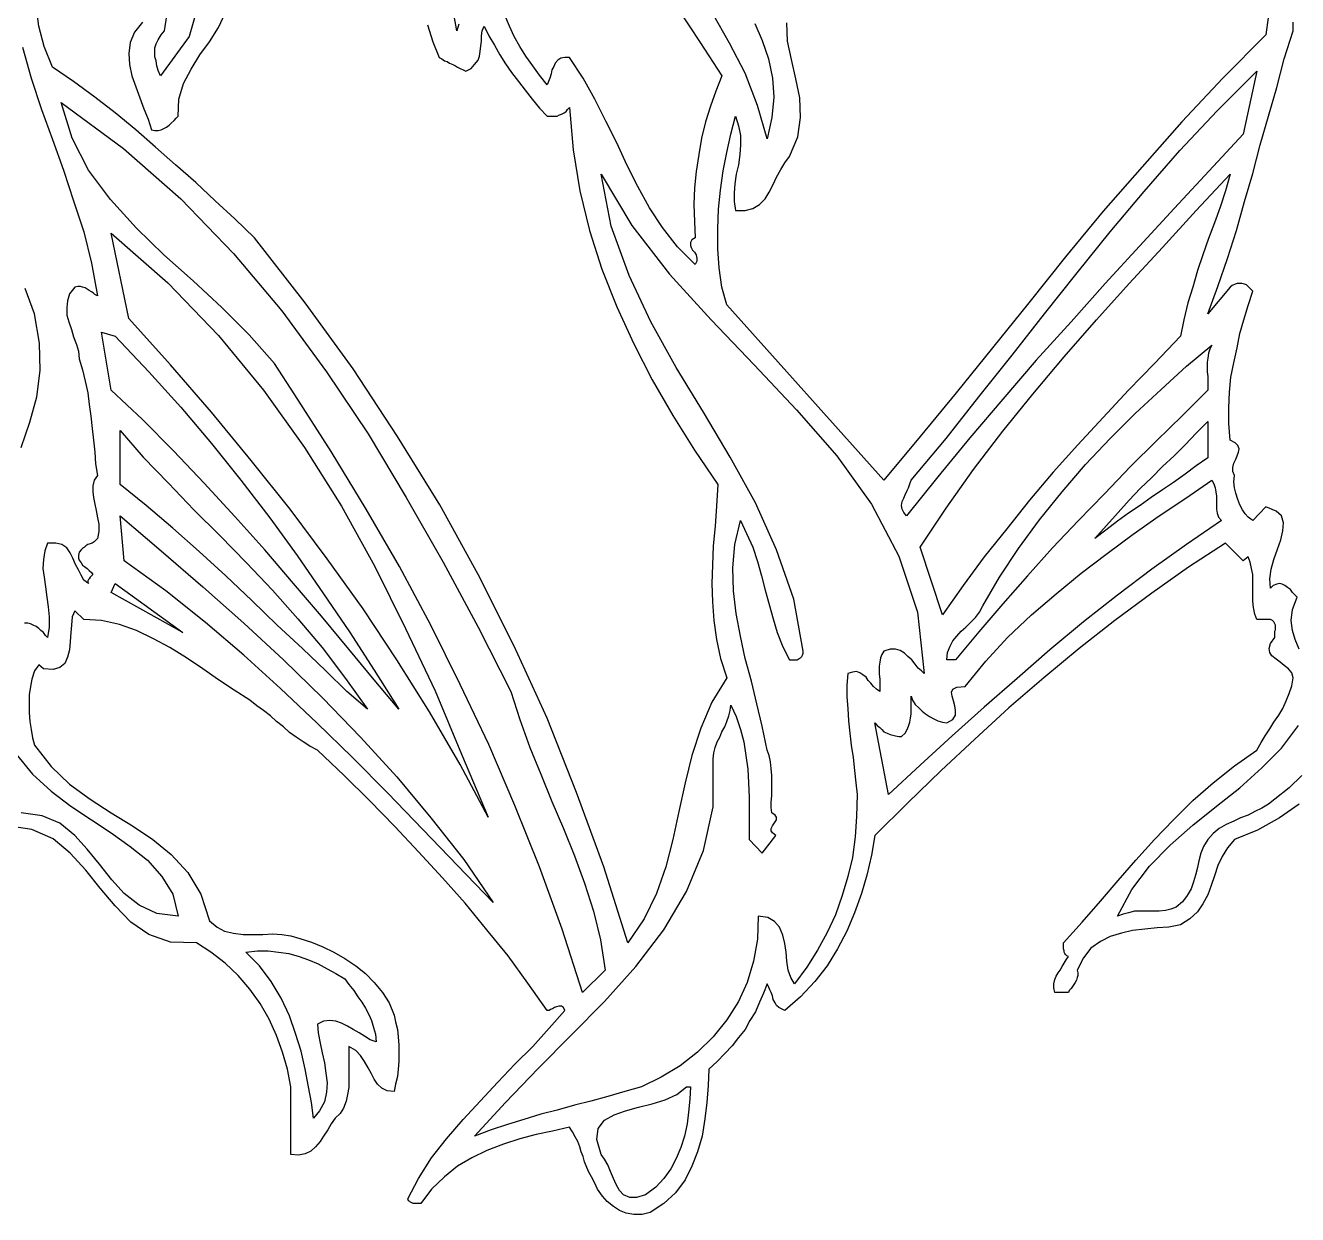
# Model space of a CAD drawing. Extents: x 0.03 to 7.04, y 0.02 to 9.17.
# Drawn here: x 2.625 to 4.486, y 0.023 to 1.764 of the extents above; entities that cross this region are included whole.
import ezdxf

# ---------------------------------------------------------------- set-up
doc = ezdxf.new("R2010")
doc.units = 0
doc.layers.add('1', color=7, linetype='Continuous')

msp = doc.modelspace()

# ---------------------------------------------------------------- linework, layer by layer
msp.add_lwpolyline([(4.489, 0.624), (4.46, 0.604), (4.428, 0.586), (4.394, 0.572), (4.384, 0.56), (4.376, 0.547), (4.37, 0.534), (4.365, 0.519), (4.36, 0.505), (4.355, 0.491), (4.348, 0.478), (4.34, 0.466), (4.329, 0.456), (4.315, 0.447), (4.298, 0.444), (4.281, 0.443), (4.263, 0.441), (4.245, 0.439), (4.229, 0.435), (4.212, 0.43), (4.198, 0.423), (4.184, 0.413), (4.173, 0.399), (4.164, 0.381), (4.165, 0.377), (4.165, 0.373), (4.164, 0.37), (4.163, 0.366), (4.161, 0.363), (4.159, 0.36), (4.157, 0.357), (4.155, 0.354), (4.152, 0.351), (4.151, 0.348), (4.131, 0.348), (4.13, 0.355), (4.13, 0.361), (4.131, 0.367), (4.133, 0.372), (4.136, 0.377), (4.139, 0.381), (4.142, 0.386), (4.145, 0.391), (4.148, 0.396), (4.151, 0.401), (4.149, 0.402), (4.147, 0.404), (4.146, 0.405), (4.145, 0.407), (4.145, 0.409), (4.144, 0.412), (4.144, 0.415), (4.144, 0.418), (4.144, 0.421), (4.171, 0.451), (4.198, 0.482), (4.224, 0.512), (4.25, 0.542), (4.277, 0.572), (4.305, 0.601), (4.333, 0.629), (4.363, 0.655), (4.394, 0.68), (4.427, 0.703), (4.433, 0.714), (4.439, 0.724), (4.446, 0.734), (4.452, 0.744), (4.459, 0.754), (4.465, 0.764), (4.47, 0.775), (4.474, 0.786), (4.478, 0.797), (4.48, 0.809), (4.478, 0.816), (4.473, 0.822), (4.467, 0.827), (4.461, 0.832), (4.455, 0.836), (4.449, 0.841), (4.446, 0.846), (4.445, 0.852), (4.447, 0.859), (4.453, 0.868), (4.453, 0.871), (4.453, 0.874), (4.453, 0.877), (4.454, 0.879), (4.454, 0.883), (4.454, 0.886), (4.453, 0.888), (4.452, 0.891), (4.45, 0.893), (4.447, 0.894), (4.427, 0.894), (4.424, 0.902), (4.422, 0.912), (4.421, 0.921), (4.421, 0.93), (4.421, 0.94), (4.421, 0.95), (4.421, 0.96), (4.419, 0.969), (4.417, 0.978), (4.414, 0.986), (4.407, 0.98), (4.381, 1.006), (4.327, 0.971), (4.273, 0.933), (4.219, 0.893), (4.167, 0.852), (4.115, 0.809), (4.064, 0.765), (4.014, 0.719), (3.965, 0.673), (3.916, 0.626), (3.868, 0.578), (3.863, 0.549), (3.856, 0.52), (3.848, 0.493), (3.838, 0.465), (3.827, 0.438), (3.813, 0.412), (3.798, 0.387), (3.78, 0.364), (3.759, 0.342), (3.736, 0.322), (3.731, 0.324), (3.727, 0.326), (3.724, 0.329), (3.722, 0.333), (3.719, 0.338), (3.718, 0.343), (3.716, 0.348), (3.714, 0.352), (3.712, 0.357), (3.71, 0.361), (3.705, 0.347), (3.699, 0.334), (3.693, 0.32), (3.685, 0.307), (3.678, 0.294), (3.668, 0.282), (3.659, 0.27), (3.648, 0.259), (3.637, 0.247), (3.625, 0.236), (3.624, 0.212), (3.622, 0.187), (3.619, 0.163), (3.615, 0.138), (3.608, 0.115), (3.6, 0.094), (3.59, 0.074), (3.576, 0.055), (3.559, 0.039), (3.539, 0.026), (3.527, 0.023), (3.515, 0.023), (3.504, 0.025), (3.494, 0.029), (3.485, 0.035), (3.476, 0.042), (3.469, 0.05), (3.462, 0.06), (3.458, 0.069), (3.453, 0.078), (3.449, 0.085), (3.446, 0.092), (3.443, 0.1), (3.441, 0.108), (3.438, 0.115), (3.436, 0.122), (3.433, 0.13), (3.429, 0.137), (3.425, 0.144), (3.421, 0.151), (3.396, 0.145), (3.372, 0.14), (3.348, 0.134), (3.324, 0.126), (3.3, 0.117), (3.278, 0.106), (3.257, 0.094), (3.238, 0.078), (3.219, 0.06), (3.203, 0.039), (3.201, 0.039), (3.198, 0.039), (3.195, 0.039), (3.192, 0.039), (3.19, 0.04), (3.188, 0.041), (3.187, 0.042), (3.185, 0.043), (3.184, 0.046), (3.2, 0.076), (3.219, 0.106), (3.241, 0.134), (3.265, 0.162), (3.29, 0.189), (3.316, 0.217), (3.341, 0.243), (3.367, 0.269), (3.391, 0.296), (3.414, 0.322), (3.412, 0.326), (3.409, 0.328), (3.407, 0.328), (3.405, 0.328), (3.402, 0.327), (3.399, 0.326), (3.396, 0.324), (3.393, 0.323), (3.391, 0.322), (3.388, 0.322), (3.36, 0.362), (3.331, 0.402), (3.3, 0.44), (3.268, 0.479), (3.235, 0.516), (3.2, 0.554), (3.165, 0.591), (3.128, 0.629), (3.091, 0.666), (3.052, 0.703), (3.041, 0.709), (3.031, 0.715), (3.021, 0.722), (3.011, 0.729), (3.002, 0.737), (2.992, 0.745), (2.983, 0.753), (2.973, 0.761), (2.963, 0.768), (2.953, 0.776), (2.93, 0.791), (2.907, 0.806), (2.884, 0.822), (2.86, 0.838), (2.836, 0.853), (2.812, 0.866), (2.787, 0.878), (2.762, 0.887), (2.736, 0.893), (2.71, 0.894), (2.697, 0.907), (2.693, 0.898), (2.692, 0.886), (2.691, 0.875), (2.69, 0.862), (2.689, 0.85), (2.686, 0.839), (2.682, 0.83), (2.675, 0.824), (2.665, 0.821), (2.651, 0.822), (2.644, 0.828), (2.638, 0.819), (2.634, 0.807), (2.632, 0.796), (2.63, 0.784), (2.63, 0.771), (2.63, 0.758), (2.631, 0.745), (2.633, 0.733), (2.635, 0.721), (2.638, 0.71), (2.662, 0.679), (2.689, 0.653), (2.719, 0.631), (2.75, 0.611), (2.781, 0.592), (2.811, 0.572), (2.838, 0.55), (2.862, 0.524), (2.881, 0.492), (2.894, 0.453), (2.905, 0.444), (2.916, 0.438), (2.929, 0.435), (2.943, 0.433), (2.957, 0.433), (2.972, 0.433), (2.986, 0.434), (3, 0.433), (3.013, 0.431), (3.026, 0.427), (3.043, 0.422), (3.06, 0.415), (3.076, 0.407), (3.092, 0.398), (3.108, 0.387), (3.122, 0.376), (3.135, 0.363), (3.147, 0.348), (3.157, 0.333), (3.164, 0.315), (3.166, 0.305), (3.169, 0.294), (3.17, 0.283), (3.171, 0.271), (3.171, 0.259), (3.171, 0.247), (3.17, 0.236), (3.169, 0.225), (3.166, 0.214), (3.164, 0.203), (3.154, 0.204), (3.146, 0.208), (3.14, 0.214), (3.135, 0.221), (3.131, 0.229), (3.126, 0.238), (3.121, 0.247), (3.115, 0.256), (3.108, 0.263), (3.098, 0.269), (3.098, 0.261), (3.098, 0.252), (3.098, 0.242), (3.098, 0.231), (3.098, 0.22), (3.098, 0.209), (3.096, 0.199), (3.094, 0.189), (3.09, 0.179), (3.085, 0.171), (3.078, 0.164), (3.072, 0.156), (3.067, 0.147), (3.061, 0.138), (3.056, 0.13), (3.049, 0.122), (3.042, 0.116), (3.034, 0.112), (3.024, 0.11), (3.013, 0.111), (3.013, 0.119), (3.013, 0.128), (3.013, 0.137), (3.013, 0.147), (3.013, 0.157), (3.013, 0.168), (3.013, 0.179), (3.013, 0.189), (3.013, 0.2), (3.013, 0.21), (3.008, 0.236), (3.001, 0.261), (2.992, 0.285), (2.981, 0.309), (2.968, 0.332), (2.953, 0.353), (2.936, 0.373), (2.917, 0.391), (2.896, 0.407), (2.875, 0.421), (2.837, 0.422), (2.805, 0.433), (2.779, 0.451), (2.756, 0.475), (2.734, 0.501), (2.713, 0.527), (2.69, 0.552), (2.665, 0.573), (2.634, 0.587), (2.598, 0.592)])
at = {"layer": '1'}
for points in [[(3.213, 1.765), (3.221, 1.74), (3.23, 1.717), (3.234, 1.715), (3.238, 1.712), (3.242, 1.711), (3.245, 1.709), (3.25, 1.707), (3.254, 1.705), (3.257, 1.703), (3.261, 1.701), (3.265, 1.699), (3.269, 1.697), (3.277, 1.701), (3.282, 1.707), (3.287, 1.713), (3.289, 1.719), (3.29, 1.726), (3.291, 1.734), (3.292, 1.741), (3.292, 1.749), (3.293, 1.756), (3.296, 1.763), (3.303, 1.749), (3.311, 1.735), (3.319, 1.721), (3.327, 1.708), (3.336, 1.695), (3.346, 1.682), (3.356, 1.669), (3.366, 1.656), (3.377, 1.643), (3.388, 1.631), (3.392, 1.631), (3.395, 1.631), (3.399, 1.631), (3.403, 1.631), (3.406, 1.633), (3.409, 1.634), (3.413, 1.636), (3.416, 1.638), (3.418, 1.641), (3.421, 1.644), (3.426, 1.582), (3.436, 1.522), (3.45, 1.464), (3.468, 1.407), (3.49, 1.352), (3.515, 1.298), (3.542, 1.245), (3.572, 1.193), (3.604, 1.142), (3.638, 1.092), (3.636, 1.06), (3.634, 1.031), (3.631, 1.002), (3.63, 0.974), (3.629, 0.947), (3.63, 0.92), (3.632, 0.893), (3.636, 0.865), (3.642, 0.837), (3.651, 0.809), (3.629, 0.773), (3.613, 0.735), (3.6, 0.695), (3.59, 0.655), (3.581, 0.613), (3.572, 0.572), (3.562, 0.532), (3.548, 0.493), (3.53, 0.456), (3.506, 0.421), (3.471, 0.532), (3.431, 0.641), (3.388, 0.75), (3.34, 0.855), (3.287, 0.96), (3.231, 1.062), (3.169, 1.162), (3.104, 1.261), (3.034, 1.358), (2.96, 1.453), (2.931, 1.481), (2.902, 1.507), (2.874, 1.534), (2.844, 1.56), (2.815, 1.586), (2.786, 1.611), (2.756, 1.636), (2.726, 1.659), (2.695, 1.682), (2.664, 1.703), (2.652, 1.733), (2.644, 1.763), (2.64, 1.793)], [(2.88, 1.803), (2.864, 1.748), (2.822, 1.69), (2.819, 1.698), (2.817, 1.705), (2.816, 1.712), (2.814, 1.718), (2.814, 1.725), (2.814, 1.731), (2.816, 1.737), (2.819, 1.743), (2.823, 1.75), (2.828, 1.756), (2.835, 1.8)], [(3.259, 1.766), (3.256, 1.756), (3.247, 1.806)], [(3.58, 1.788), (3.612, 1.739), (3.644, 1.69), (3.635, 1.668), (3.627, 1.646), (3.62, 1.623), (3.614, 1.599), (3.61, 1.575), (3.606, 1.55), (3.604, 1.526), (3.603, 1.502), (3.604, 1.477), (3.605, 1.453), (3.6, 1.45), (3.598, 1.446), (3.598, 1.442), (3.599, 1.439), (3.601, 1.435), (3.604, 1.432), (3.606, 1.428), (3.607, 1.423), (3.607, 1.419), (3.605, 1.414), (3.579, 1.44), (3.557, 1.468), (3.538, 1.497), (3.521, 1.528), (3.505, 1.56), (3.49, 1.592), (3.474, 1.624), (3.458, 1.656), (3.441, 1.687), (3.421, 1.717), (3.414, 1.717), (3.408, 1.716), (3.404, 1.713), (3.4, 1.709), (3.398, 1.704), (3.395, 1.699), (3.394, 1.693), (3.392, 1.687), (3.39, 1.682), (3.388, 1.677), (3.377, 1.691), (3.367, 1.705), (3.357, 1.719), (3.348, 1.733), (3.34, 1.748), (3.333, 1.763), (3.326, 1.779)], [(2.796, 1.769), (2.784, 1.754), (2.778, 1.739), (2.776, 1.723), (2.777, 1.707), (2.78, 1.69), (2.786, 1.674), (2.792, 1.658), (2.798, 1.642), (2.804, 1.627), (2.809, 1.611), (2.814, 1.61), (2.819, 1.61), (2.823, 1.611), (2.827, 1.613), (2.831, 1.615), (2.835, 1.618), (2.838, 1.621), (2.842, 1.625), (2.845, 1.628), (2.848, 1.631), (2.849, 1.656), (2.856, 1.679), (2.867, 1.7), (2.88, 1.721), (2.894, 1.74), (2.907, 1.761), (2.917, 1.782)], [(3.692, 1.767), (3.703, 1.742), (3.712, 1.715), (3.718, 1.687), (3.72, 1.659), (3.717, 1.629), (3.71, 1.598), (3.696, 1.647), (3.678, 1.694), (3.655, 1.738), (3.63, 1.782)], [(4.444, 1.779), (4.44, 1.75), (4.377, 1.687), (4.317, 1.623), (4.259, 1.557), (4.202, 1.492), (4.147, 1.425), (4.093, 1.358), (4.04, 1.292), (3.987, 1.226), (3.934, 1.162), (3.881, 1.098), (3.651, 1.355), (3.644, 1.381), (3.64, 1.409), (3.638, 1.437), (3.638, 1.466), (3.639, 1.495), (3.642, 1.523), (3.646, 1.551), (3.651, 1.578), (3.657, 1.605), (3.664, 1.631), (3.668, 1.617), (3.671, 1.603), (3.671, 1.589), (3.67, 1.575), (3.668, 1.56), (3.665, 1.546), (3.663, 1.532), (3.662, 1.519), (3.662, 1.506), (3.664, 1.493), (3.678, 1.493), (3.689, 1.496), (3.699, 1.502), (3.707, 1.51), (3.713, 1.52), (3.719, 1.531), (3.724, 1.542), (3.73, 1.553), (3.736, 1.563), (3.743, 1.572), (3.755, 1.601), (3.759, 1.629), (3.758, 1.658), (3.752, 1.686), (3.746, 1.714), (3.74, 1.741), (3.739, 1.768)], [(4.489, 0.851), (4.483, 0.865), (4.479, 0.878), (4.477, 0.893), (4.479, 0.909), (4.486, 0.927), (4.483, 0.93), (4.479, 0.934), (4.476, 0.938), (4.472, 0.941), (4.468, 0.944), (4.464, 0.946), (4.46, 0.947), (4.456, 0.946), (4.451, 0.944), (4.447, 0.94), (4.446, 0.954), (4.448, 0.968), (4.452, 0.982), (4.457, 0.997), (4.462, 1.011), (4.465, 1.024), (4.466, 1.036), (4.463, 1.046), (4.455, 1.053), (4.44, 1.059), (4.421, 1.039), (4.418, 1.041), (4.414, 1.044), (4.41, 1.049), (4.406, 1.055), (4.402, 1.062), (4.399, 1.07), (4.396, 1.079), (4.394, 1.087), (4.393, 1.096), (4.394, 1.105), (4.392, 1.111), (4.392, 1.117), (4.393, 1.123), (4.396, 1.129), (4.398, 1.134), (4.4, 1.139), (4.401, 1.144), (4.399, 1.149), (4.395, 1.153), (4.388, 1.157), (4.386, 1.181), (4.386, 1.204), (4.387, 1.227), (4.389, 1.249), (4.393, 1.27), (4.398, 1.292), (4.402, 1.313), (4.408, 1.333), (4.414, 1.354), (4.421, 1.375), (4.418, 1.378), (4.415, 1.381), (4.412, 1.384), (4.409, 1.385), (4.405, 1.386), (4.402, 1.386), (4.398, 1.386), (4.395, 1.385), (4.391, 1.383), (4.388, 1.381), (4.355, 1.342), (4.37, 1.382), (4.384, 1.423), (4.397, 1.464), (4.409, 1.506), (4.421, 1.547), (4.432, 1.589), (4.444, 1.631), (4.456, 1.673), (4.467, 1.715), (4.48, 1.756), (4.48, 1.769)], [(2.62, 1.732), (2.633, 1.687), (2.648, 1.641), (2.664, 1.597), (2.68, 1.552), (2.695, 1.507), (2.71, 1.462), (2.721, 1.416), (2.73, 1.368), (2.726, 1.37), (2.724, 1.372), (2.721, 1.374), (2.718, 1.376), (2.715, 1.378), (2.712, 1.38), (2.708, 1.381), (2.705, 1.382), (2.701, 1.382), (2.697, 1.381), (2.689, 1.371), (2.686, 1.361), (2.685, 1.351), (2.685, 1.34), (2.688, 1.33), (2.692, 1.319), (2.695, 1.308), (2.699, 1.297), (2.702, 1.287), (2.703, 1.276), (2.708, 1.26), (2.712, 1.243), (2.716, 1.226), (2.718, 1.209), (2.72, 1.192), (2.722, 1.174), (2.724, 1.157), (2.726, 1.139), (2.727, 1.122), (2.73, 1.105), (2.725, 1.098), (2.723, 1.09), (2.723, 1.081), (2.724, 1.073), (2.726, 1.063), (2.728, 1.054), (2.73, 1.043), (2.732, 1.034), (2.732, 1.023), (2.73, 1.013), (2.727, 1.01), (2.725, 1.008), (2.722, 1.006), (2.719, 1.005), (2.716, 1.004), (2.713, 1.002), (2.711, 1), (2.708, 0.998), (2.706, 0.996), (2.703, 0.993), (2.702, 0.988), (2.702, 0.984), (2.703, 0.981), (2.706, 0.977), (2.708, 0.974), (2.711, 0.972), (2.715, 0.969), (2.718, 0.966), (2.721, 0.963), (2.723, 0.96), (2.722, 0.959), (2.72, 0.957), (2.719, 0.956), (2.718, 0.954), (2.717, 0.953), (2.716, 0.951), (2.716, 0.949), (2.717, 0.947), (2.71, 0.952), (2.706, 0.959), (2.702, 0.967), (2.698, 0.975), (2.694, 0.984), (2.69, 0.992), (2.685, 0.999), (2.678, 1.004), (2.669, 1.006), (2.657, 1.006), (2.653, 0.995), (2.651, 0.982), (2.65, 0.969), (2.652, 0.956), (2.654, 0.942), (2.656, 0.927), (2.658, 0.913), (2.659, 0.898), (2.659, 0.883), (2.657, 0.868), (2.654, 0.871), (2.651, 0.875), (2.647, 0.878), (2.644, 0.881), (2.64, 0.884), (2.636, 0.886), (2.632, 0.888), (2.628, 0.889), (2.623, 0.889)], [(4.407, 1.605), (4.357, 1.551), (4.306, 1.496), (4.255, 1.441), (4.205, 1.386), (4.155, 1.33), (4.104, 1.274), (4.055, 1.217), (4.007, 1.16), (3.96, 1.103), (3.914, 1.046), (3.91, 1.051), (3.908, 1.056), (3.907, 1.061), (3.908, 1.067), (3.91, 1.072), (3.912, 1.077), (3.915, 1.083), (3.917, 1.087), (3.919, 1.093), (3.921, 1.098), (3.972, 1.159), (4.02, 1.22), (4.069, 1.281), (4.116, 1.342), (4.164, 1.402), (4.212, 1.462), (4.262, 1.521), (4.314, 1.581), (4.369, 1.639), (4.427, 1.697), (4.407, 1.605)], [(3.335, 0.789), (3.348, 0.748), (3.363, 0.707), (3.379, 0.668), (3.395, 0.628), (3.412, 0.588), (3.428, 0.548), (3.443, 0.508), (3.456, 0.467), (3.466, 0.425), (3.473, 0.381), (3.44, 0.348), (3.41, 0.441), (3.377, 0.532), (3.341, 0.622), (3.303, 0.711), (3.261, 0.799), (3.218, 0.886), (3.172, 0.972), (3.123, 1.056), (3.072, 1.14), (3.019, 1.223), (2.989, 1.269), (2.952, 1.311), (2.912, 1.351), (2.87, 1.39), (2.827, 1.428), (2.787, 1.467), (2.749, 1.509), (2.717, 1.552), (2.693, 1.599), (2.677, 1.651), (2.768, 1.584), (2.852, 1.51), (2.929, 1.43), (3, 1.346), (3.065, 1.257), (3.126, 1.166), (3.182, 1.073), (3.236, 0.978), (3.287, 0.883), (3.335, 0.789)], [(3.94, 0.815), (3.936, 0.819), (3.931, 0.823), (3.927, 0.829), (3.922, 0.835), (3.916, 0.84), (3.911, 0.845), (3.905, 0.849), (3.898, 0.851), (3.89, 0.851), (3.881, 0.848), (3.878, 0.843), (3.876, 0.838), (3.875, 0.832), (3.874, 0.826), (3.874, 0.82), (3.874, 0.814), (3.875, 0.807), (3.875, 0.801), (3.875, 0.795), (3.875, 0.789), (3.87, 0.792), (3.866, 0.796), (3.862, 0.801), (3.858, 0.805), (3.855, 0.81), (3.85, 0.813), (3.846, 0.816), (3.841, 0.818), (3.835, 0.817), (3.828, 0.815), (3.827, 0.798), (3.827, 0.781), (3.828, 0.764), (3.829, 0.746), (3.831, 0.728), (3.833, 0.71), (3.836, 0.692), (3.838, 0.673), (3.84, 0.655), (3.842, 0.638), (3.841, 0.606), (3.839, 0.576), (3.835, 0.546), (3.828, 0.518), (3.82, 0.49), (3.81, 0.462), (3.798, 0.436), (3.784, 0.41), (3.768, 0.385), (3.75, 0.361), (3.745, 0.37), (3.741, 0.381), (3.739, 0.394), (3.738, 0.407), (3.736, 0.42), (3.733, 0.432), (3.728, 0.444), (3.721, 0.452), (3.711, 0.458), (3.697, 0.46), (3.696, 0.426), (3.69, 0.394), (3.681, 0.363), (3.668, 0.335), (3.651, 0.308), (3.631, 0.283), (3.608, 0.261), (3.583, 0.241), (3.555, 0.224), (3.526, 0.21), (3.502, 0.203), (3.477, 0.196), (3.452, 0.189), (3.428, 0.183), (3.403, 0.176), (3.379, 0.17), (3.354, 0.162), (3.33, 0.155), (3.306, 0.147), (3.282, 0.138), (3.327, 0.187), (3.375, 0.237), (3.424, 0.286), (3.472, 0.335), (3.518, 0.386), (3.559, 0.44), (3.592, 0.496), (3.617, 0.556), (3.631, 0.62), (3.631, 0.69), (3.632, 0.699), (3.634, 0.707), (3.637, 0.715), (3.641, 0.722), (3.644, 0.73), (3.648, 0.737), (3.651, 0.745), (3.654, 0.753), (3.656, 0.761), (3.657, 0.769), (3.665, 0.752), (3.671, 0.733), (3.676, 0.715), (3.679, 0.695), (3.682, 0.675), (3.683, 0.655), (3.684, 0.634), (3.684, 0.614), (3.684, 0.593), (3.684, 0.572), (3.703, 0.552), (3.723, 0.578), (3.718, 0.582), (3.716, 0.585), (3.716, 0.588), (3.718, 0.592), (3.72, 0.595), (3.722, 0.598), (3.724, 0.601), (3.724, 0.605), (3.722, 0.608), (3.717, 0.611), (3.716, 0.619), (3.716, 0.627), (3.717, 0.636), (3.717, 0.646), (3.717, 0.656), (3.717, 0.666), (3.716, 0.676), (3.715, 0.686), (3.713, 0.695), (3.71, 0.703), (3.703, 0.738), (3.695, 0.771), (3.687, 0.804), (3.678, 0.837), (3.671, 0.87), (3.665, 0.903), (3.661, 0.936), (3.66, 0.97), (3.663, 1.004), (3.671, 1.039), (3.68, 1.02), (3.689, 1), (3.696, 0.979), (3.702, 0.958), (3.707, 0.937), (3.713, 0.916), (3.719, 0.895), (3.725, 0.875), (3.733, 0.854), (3.743, 0.835), (3.746, 0.835), (3.749, 0.835), (3.752, 0.835), (3.754, 0.835), (3.757, 0.837), (3.759, 0.838), (3.761, 0.84), (3.762, 0.842), (3.763, 0.845), (3.763, 0.848), (3.749, 0.924), (3.724, 0.996), (3.693, 1.065), (3.656, 1.132), (3.617, 1.198), (3.577, 1.263), (3.54, 1.33), (3.508, 1.398), (3.482, 1.47), (3.467, 1.546), (3.512, 1.471), (3.567, 1.4), (3.628, 1.333), (3.691, 1.267), (3.753, 1.201), (3.812, 1.134), (3.863, 1.063), (3.903, 0.987), (3.93, 0.905), (3.94, 0.815)], [(4.315, 1.309), (4.277, 1.269), (4.239, 1.23), (4.202, 1.19), (4.165, 1.15), (4.129, 1.11), (4.094, 1.069), (4.061, 1.027), (4.028, 0.986), (3.997, 0.944), (3.967, 0.901), (3.934, 1), (3.972, 1.057), (4.012, 1.114), (4.055, 1.17), (4.099, 1.224), (4.145, 1.279), (4.192, 1.333), (4.24, 1.386), (4.289, 1.439), (4.338, 1.493), (4.388, 1.546), (4.381, 1.522), (4.373, 1.498), (4.365, 1.475), (4.356, 1.452), (4.348, 1.428), (4.34, 1.405), (4.333, 1.381), (4.326, 1.358), (4.32, 1.333), (4.315, 1.309)], [(3.302, 0.605), (3.261, 0.682), (3.216, 0.759), (3.168, 0.835), (3.119, 0.91), (3.066, 0.983), (3.012, 1.056), (2.955, 1.127), (2.897, 1.198), (2.837, 1.267), (2.776, 1.335), (2.75, 1.46), (2.833, 1.387), (2.907, 1.31), (2.973, 1.23), (3.033, 1.146), (3.087, 1.06), (3.136, 0.972), (3.181, 0.881), (3.224, 0.79), (3.263, 0.697), (3.302, 0.605)], [(2.618, 1.146), (2.631, 1.183), (2.641, 1.22), (2.646, 1.259), (2.645, 1.299), (2.638, 1.342), (2.624, 1.379)], [(2.756, 1.309), (2.805, 1.257), (2.852, 1.205), (2.897, 1.152), (2.94, 1.098), (2.982, 1.043), (3.022, 0.988), (3.061, 0.932), (3.099, 0.876), (3.135, 0.82), (3.171, 0.763), (3.135, 0.806), (3.098, 0.851), (3.058, 0.899), (3.017, 0.947), (2.975, 0.996), (2.931, 1.045), (2.886, 1.094), (2.841, 1.141), (2.796, 1.187), (2.75, 1.23), (2.736, 1.315), (2.756, 1.309)], [(4.355, 1.23), (4.318, 1.193), (4.28, 1.156), (4.242, 1.118), (4.204, 1.078), (4.166, 1.039), (4.128, 0.999), (4.091, 0.958), (4.055, 0.917), (4.02, 0.876), (3.986, 0.835), (3.973, 0.835), (3.974, 0.846), (3.978, 0.855), (3.982, 0.863), (3.988, 0.87), (3.994, 0.877), (4.001, 0.883), (4.008, 0.89), (4.015, 0.897), (4.021, 0.905), (4.026, 0.914), (4.05, 0.956), (4.078, 0.998), (4.109, 1.04), (4.142, 1.081), (4.176, 1.121), (4.212, 1.159), (4.249, 1.196), (4.287, 1.231), (4.324, 1.265), (4.361, 1.296), (4.358, 1.29), (4.356, 1.284), (4.355, 1.277), (4.354, 1.271), (4.354, 1.264), (4.354, 1.257), (4.355, 1.25), (4.355, 1.243), (4.355, 1.236), (4.355, 1.23)], [(4.355, 1.131), (4.338, 1.119), (4.322, 1.107), (4.305, 1.095), (4.289, 1.084), (4.272, 1.073), (4.256, 1.061), (4.239, 1.05), (4.223, 1.038), (4.206, 1.025), (4.19, 1.013), (4.207, 1.032), (4.224, 1.051), (4.24, 1.069), (4.256, 1.086), (4.273, 1.102), (4.289, 1.118), (4.306, 1.134), (4.322, 1.15), (4.338, 1.167), (4.355, 1.184), (4.355, 1.131)], [(3.125, 0.763), (3.095, 0.789), (3.064, 0.819), (3.03, 0.852), (2.993, 0.886), (2.956, 0.922), (2.918, 0.958), (2.879, 0.994), (2.84, 1.028), (2.801, 1.061), (2.763, 1.092), (2.763, 1.171), (2.797, 1.132), (2.834, 1.094), (2.871, 1.055), (2.909, 1.017), (2.948, 0.977), (2.986, 0.937), (3.023, 0.895), (3.059, 0.853), (3.093, 0.808), (3.125, 0.763)], [(4.375, 1.039), (4.324, 1.004), (4.273, 0.968), (4.223, 0.93), (4.173, 0.891), (4.124, 0.85), (4.076, 0.808), (4.028, 0.766), (3.981, 0.724), (3.934, 0.681), (3.888, 0.638), (3.868, 0.743), (3.871, 0.739), (3.875, 0.736), (3.878, 0.733), (3.881, 0.73), (3.886, 0.728), (3.89, 0.726), (3.894, 0.725), (3.898, 0.724), (3.903, 0.723), (3.907, 0.723), (3.912, 0.728), (3.915, 0.733), (3.917, 0.738), (3.919, 0.744), (3.92, 0.75), (3.921, 0.756), (3.921, 0.763), (3.921, 0.77), (3.921, 0.776), (3.921, 0.782), (3.923, 0.776), (3.927, 0.77), (3.932, 0.765), (3.937, 0.76), (3.942, 0.756), (3.948, 0.752), (3.954, 0.749), (3.96, 0.746), (3.967, 0.744), (3.973, 0.743), (3.982, 0.748), (3.986, 0.754), (3.986, 0.761), (3.985, 0.768), (3.983, 0.775), (3.981, 0.782), (3.98, 0.788), (3.982, 0.792), (3.988, 0.795), (4, 0.796), (4.03, 0.833), (4.062, 0.868), (4.097, 0.901), (4.133, 0.932), (4.17, 0.962), (4.208, 0.991), (4.246, 1.019), (4.284, 1.046), (4.323, 1.072), (4.361, 1.098), (4.364, 1.093), (4.366, 1.087), (4.367, 1.081), (4.368, 1.075), (4.368, 1.069), (4.368, 1.062), (4.368, 1.056), (4.369, 1.05), (4.371, 1.044), (4.375, 1.039)], [(3.309, 0.48), (3.257, 0.534), (3.206, 0.587), (3.155, 0.64), (3.103, 0.692), (3.051, 0.743), (2.998, 0.793), (2.944, 0.842), (2.888, 0.89), (2.83, 0.936), (2.769, 0.98), (2.763, 1.046), (2.823, 0.995), (2.884, 0.942), (2.944, 0.889), (3.002, 0.835), (3.06, 0.779), (3.115, 0.722), (3.168, 0.664), (3.218, 0.604), (3.266, 0.543), (3.309, 0.48)], [(2.75, 0.934), (2.756, 0.947), (2.855, 0.875), (2.75, 0.934)], [(4.493, 0.666), (4.474, 0.648), (4.453, 0.631), (4.444, 0.624), (4.434, 0.618), (4.424, 0.613), (4.414, 0.608), (4.403, 0.604), (4.393, 0.599), (4.382, 0.594), (4.372, 0.588), (4.363, 0.581), (4.355, 0.572), (4.349, 0.562), (4.345, 0.552), (4.342, 0.541), (4.34, 0.531), (4.337, 0.52), (4.334, 0.51), (4.331, 0.5), (4.325, 0.49), (4.318, 0.481), (4.309, 0.473), (4.301, 0.47), (4.293, 0.468), (4.284, 0.467), (4.275, 0.467), (4.266, 0.467), (4.257, 0.467), (4.248, 0.467), (4.239, 0.465), (4.231, 0.463), (4.223, 0.46), (4.244, 0.499), (4.27, 0.533), (4.3, 0.564), (4.333, 0.593), (4.368, 0.621), (4.402, 0.648), (4.434, 0.677), (4.463, 0.706), (4.488, 0.739)], [(2.611, 0.697), (2.635, 0.668), (2.662, 0.643), (2.691, 0.621), (2.721, 0.601), (2.75, 0.582), (2.778, 0.562), (2.803, 0.542), (2.824, 0.518), (2.84, 0.492), (2.848, 0.46), (2.817, 0.464), (2.791, 0.476), (2.769, 0.493), (2.751, 0.513), (2.733, 0.536), (2.715, 0.558), (2.697, 0.578), (2.675, 0.596), (2.649, 0.607), (2.618, 0.611)], [(3.092, 0.368), (3.098, 0.36), (3.105, 0.351), (3.111, 0.342), (3.117, 0.334), (3.122, 0.325), (3.127, 0.316), (3.131, 0.307), (3.134, 0.297), (3.137, 0.287), (3.138, 0.276), (3.129, 0.279), (3.121, 0.284), (3.113, 0.289), (3.104, 0.294), (3.096, 0.299), (3.087, 0.303), (3.079, 0.306), (3.07, 0.307), (3.061, 0.306), (3.052, 0.302), (3.053, 0.289), (3.056, 0.274), (3.059, 0.26), (3.062, 0.245), (3.064, 0.23), (3.066, 0.216), (3.065, 0.202), (3.062, 0.188), (3.055, 0.175), (3.046, 0.164), (3.043, 0.187), (3.039, 0.21), (3.034, 0.236), (3.028, 0.262), (3.02, 0.288), (3.011, 0.314), (2.999, 0.34), (2.984, 0.364), (2.967, 0.387), (2.947, 0.407), (2.964, 0.409), (2.98, 0.409), (2.995, 0.407), (3.01, 0.405), (3.025, 0.401), (3.039, 0.396), (3.053, 0.39), (3.066, 0.383), (3.079, 0.376), (3.092, 0.368)], [(3.598, 0.21), (3.597, 0.192), (3.595, 0.173), (3.593, 0.156), (3.589, 0.138), (3.584, 0.121), (3.577, 0.105), (3.569, 0.09), (3.559, 0.076), (3.547, 0.063), (3.532, 0.052), (3.519, 0.048), (3.509, 0.048), (3.5, 0.052), (3.494, 0.058), (3.489, 0.067), (3.485, 0.076), (3.481, 0.086), (3.477, 0.096), (3.472, 0.104), (3.467, 0.111), (3.461, 0.133), (3.463, 0.149), (3.472, 0.161), (3.486, 0.169), (3.503, 0.175), (3.522, 0.18), (3.542, 0.185), (3.561, 0.191), (3.578, 0.199), (3.592, 0.21), (3.598, 0.21)]]:
    msp.add_lwpolyline(points, dxfattribs=at)

doc.saveas('drawing.dxf')
